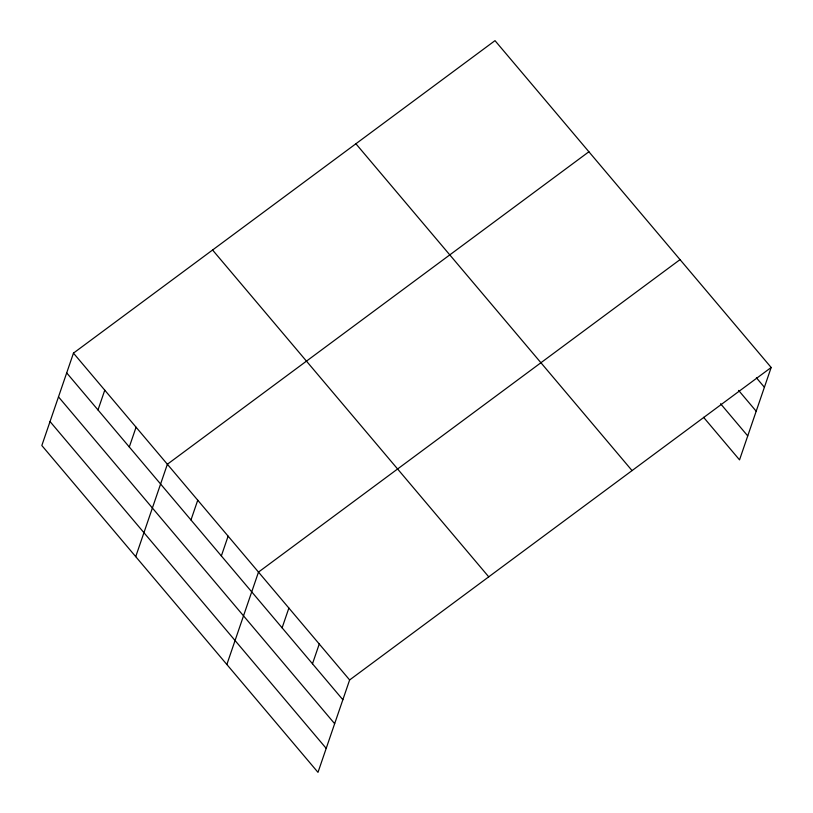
<?xml version="1.0" encoding="UTF-8"?>
<svg xmlns="http://www.w3.org/2000/svg" width="813" height="813" viewBox="0 0 813 813"><rect width="100%" height="100%" fill="white"/><g stroke="black" fill="none" stroke-linecap="round" stroke-linejoin="round"><path stroke-width="1.22" d="M73.465 353.127L41.829 445.524L317.995 772.35L349.631 679.953L771.171 367.476L495.005 40.65L73.465 353.127L349.631 679.953M97.997 409.945L104.765 390.169M129.297 446.987L136.066 427.211M135.73 556.651L167.366 464.253L588.897 151.767M190.974 519.974L197.742 500.198M221.349 555.929L228.118 536.153M226.857 664.495L258.493 572.098L680.034 259.621M282.101 627.829L288.879 608.053M312.487 663.774L319.255 643.998M771.171 367.476L739.535 459.873L703.56 417.293M756.405 377.791L764.393 387.252M738.6 390.403L756.192 411.215M720.562 403.736L747.736 435.91M355.901 143.769L632.057 470.595M212.569 250.008L488.735 576.834M66.696 372.903L342.862 699.729M58.495 396.876L334.651 723.692M50.04 421.561L326.206 748.387"/></g></svg>
